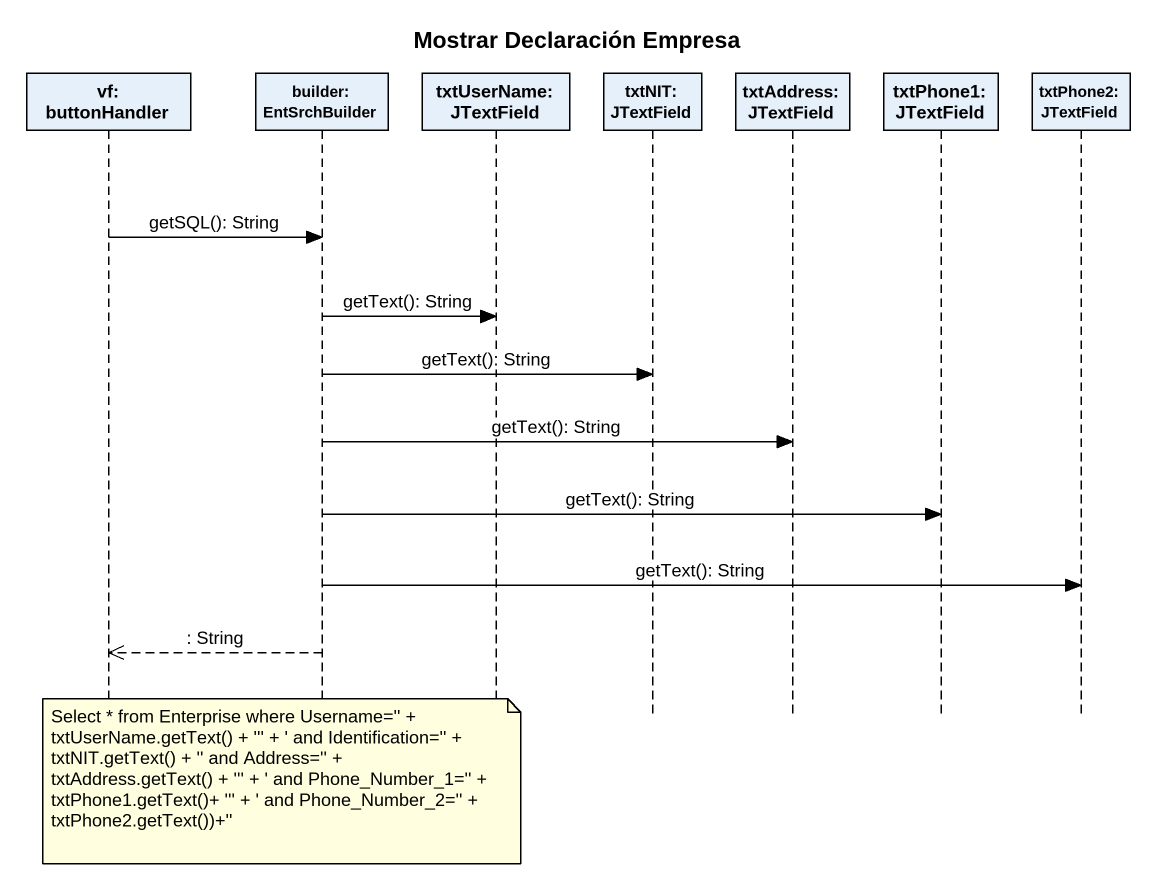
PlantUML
@startuml
title Mostrar Declaración Empresa
hide footbox
participant "vf: buttonHandler" as vf_buttonHandler
participant "builder: EntSrchBuilder" as builder_EntSrchBuilder
participant "txtUserName: JTextField" as txtUserName_JTextField
participant "txtNIT: JTextField" as txtNIT_JTextField
participant "txtAddress: JTextField" as txtAddress_JTextField
participant "txtPhone1: JTextField" as txtPhone1_JTextField
participant "txtPhone2: JTextField" as txtPhone2_JTextField

vf_buttonHandler -> builder_EntSrchBuilder : getSQL(): String
builder_EntSrchBuilder -> txtUserName_JTextField : getText(): String
builder_EntSrchBuilder -> txtNIT_JTextField : getText(): String
builder_EntSrchBuilder -> txtAddress_JTextField : getText(): String
builder_EntSrchBuilder -> txtPhone1_JTextField : getText(): String
builder_EntSrchBuilder -> txtPhone2_JTextField : getText(): String
builder_EntSrchBuilder -->> vf_buttonHandler : : String
note over builder_EntSrchBuilder
  Select * from Enterprise where Username='' +
  txtUserName.getText() + ''' + ' and Identification='' +
  txtNIT.getText() + '' and Address='' +
  txtAddress.getText() + ''' + ' and Phone_Number_1='' +
  txtPhone1.getText()+ ''' + ' and Phone_Number_2='' +
  txtPhone2.getText())+''
end note
@enduml
